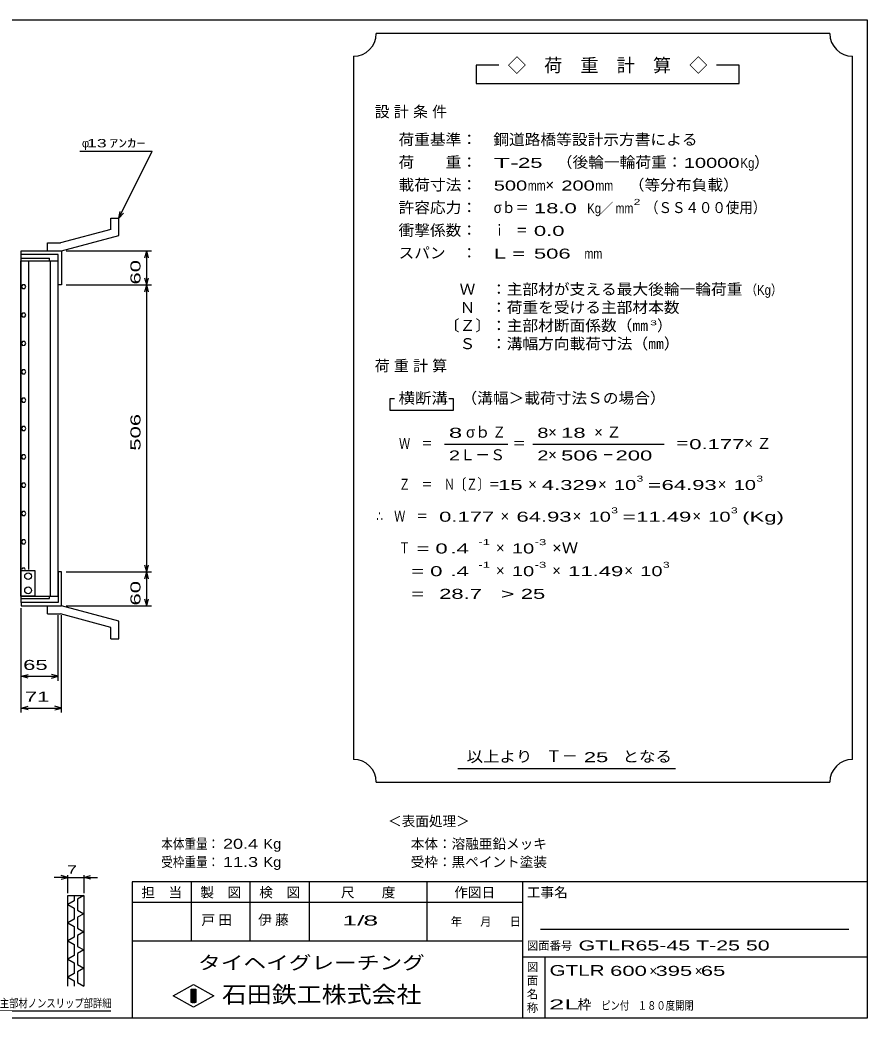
# Model space of a CAD drawing. Units: millimetres, scale not verified. Extents: x -1456 to 1389, y -1026 to 839.
# Drawn here: x -105 to 1389, y -921 to 839 of the extents above; entities that cross this region are included whole.
import ezdxf
from ezdxf.enums import TextEntityAlignment as Align

# ---------------------------------------------------------------- set-up
doc = ezdxf.new("R2010")
doc.units = ezdxf.units.MM
doc.header["$LTSCALE"] = 8
for name, color, linetype, lineweight in [('0_2', 150, 'Continuous', 25), ('16', 3, 'Continuous', 25), ('19', 6, 'Continuous', 25), ('22', 4, 'Continuous', 25), ('24', 2, 'Continuous', 25), ('32', 4, 'Continuous', 25)]:
    doc.layers.add(name, color=color, linetype=linetype, lineweight=lineweight)
doc.styles.add('ベクトル', font='')
doc.styles.get('ベクトル').set_extended_font_data('ベクトル')

msp = doc.modelspace()

# ---------------------------------------------------------------- linework, layer by layer
at = {"layer": '0_2'}
for p, q in [((-1379.2, 838.8), (1388.8, 838.8)), ((1388.8, 838.8), (1388.8, -921.2)), ((1388.8, -681.2), (92.8, -681.2)), ((92.8, -681.2), (92.8, -921.2)), ((196.8, -681.2), (196.8, -785.2)), ((300.8, -785.2), (300.8, -681.2)), ((404.8, -681.2), (404.8, -785.2)), ((612.8, -785.2), (612.8, -681.2)), ((780.8, -681.2), (780.8, -921.2)), ((780.8, -717.2), (92.8, -717.2)), ((1356.8, -765.2), (812.8, -765.2)), ((92.8, -785.2), (780.8, -785.2)), ((780.8, -813.2), (1388.8, -813.2)), ((820.8, -921.2), (820.8, -813.2)), ((164.8, -882), (200.8, -862)), ((200.8, -862), (236.8, -882)), ((196.8, -870), (204.8, -870)), ((196.8, -894), (196.8, -870)), ((196.8, -870), (198.4, -870)), ((198.4, -870), (198.4, -894)), ((200, -894), (200, -870)), ((200, -870), (201.6, -870)), ((201.6, -870), (201.6, -894)), ((203.2, -894), (203.2, -870)), ((203.2, -870), (204.8, -870)), ((204.8, -870), (204.8, -894)), ((204.8, -870), (204.8, -894)), ((200.8, -902), (164.8, -882)), ((204.8, -894), (196.8, -894)), ((198.4, -894), (200, -894)), ((236.8, -882), (200.8, -902)), ((201.6, -894), (203.2, -894)), ((1388.8, -921.2), (-1379.2, -921.2))]:
    msp.add_line(p, q, dxfattribs=at)
at = {"layer": '16'}
for p, q in [((-103.7, -177), (-103.7, 414)), ((-103.7, 414), (-103, 414)), ((-103, 418.5), (-53, 418.5)), ((-103, 414), (-103, 418.5)), ((-103, 414), (-53, 414)), ((-103, -177), (-103, 414)), ((-103, 414), (-38, 414)), ((-89.5, -130), (-89.5, 414)), ((-53, 414), (-53, 418.5)), ((-51.5, -177), (-51.5, 414)), ((-38, -177), (-38, 414)), ((-101.024, 371.95), (-103, 368.472)), ((-97.024, 371.978), (-101.024, 371.95)), ((-95, 368.5), (-97.024, 371.978)), ((-103, 368.472), (-100.976, 365.022)), ((-100.976, 365.022), (-96.976, 365.05)), ((-96.976, 365.05), (-95, 368.528)), ((-101.024, 321.95), (-103, 318.472)), ((-103, 318.472), (-100.976, 315.022)), ((-97.024, 321.978), (-101.024, 321.95)), ((-95, 318.5), (-97.024, 321.978)), ((-96.976, 315.05), (-95, 318.528)), ((-100.976, 315.022), (-96.976, 315.05)), ((-101.024, 271.95), (-103, 268.472)), ((-103, 268.472), (-100.976, 265.022)), ((-97.024, 271.978), (-101.024, 271.95)), ((-100.976, 265.022), (-96.976, 265.05)), ((-95, 268.5), (-97.024, 271.978)), ((-96.976, 265.05), (-95, 268.528)), ((-101.024, 221.95), (-103, 218.472)), ((-103, 218.472), (-100.976, 215.022)), ((-97.024, 221.978), (-101.024, 221.95)), ((-100.976, 215.022), (-96.976, 215.05)), ((-95, 218.5), (-97.024, 221.978)), ((-96.976, 215.05), (-95, 218.528)), ((-101.024, 171.95), (-103, 168.472)), ((-103, 168.472), (-100.976, 165.022)), ((-97.024, 171.978), (-101.024, 171.95)), ((-100.976, 165.022), (-96.976, 165.05)), ((-95, 168.5), (-97.024, 171.978)), ((-96.976, 165.05), (-95, 168.528)), ((-101.024, 121.95), (-103, 118.472)), ((-103, 118.472), (-100.976, 115.022)), ((-97.024, 121.978), (-101.024, 121.95)), ((-100.976, 115.022), (-96.976, 115.05)), ((-95, 118.5), (-97.024, 121.978)), ((-96.976, 115.05), (-95, 118.528)), ((-101.024, 71.95), (-103, 68.472)), ((-97.024, 71.978), (-101.024, 71.95)), ((-95, 68.5), (-97.024, 71.978)), ((-103, 68.472), (-100.976, 65.022)), ((-100.976, 65.022), (-96.976, 65.05)), ((-96.976, 65.05), (-95, 68.528)), ((-101.024, 21.95), (-103, 18.472)), ((-103, 18.472), (-100.976, 15.022)), ((-97.024, 21.978), (-101.024, 21.95)), ((-95, 18.5), (-97.024, 21.978)), ((-96.976, 15.05), (-95, 18.528)), ((-100.976, 15.022), (-96.976, 15.05)), ((-101.024, -28.05), (-103, -31.528)), ((-103, -31.528), (-100.976, -34.978)), ((-97.024, -28.022), (-101.024, -28.05)), ((-100.976, -34.978), (-96.976, -34.95)), ((-95, -31.5), (-97.024, -28.022)), ((-96.976, -34.95), (-95, -31.472)), ((-101.024, -78.05), (-103, -81.528)), ((-103, -81.528), (-100.976, -84.978)), ((-97.024, -78.022), (-101.024, -78.05)), ((-100.976, -84.978), (-96.976, -84.95)), ((-95, -81.5), (-97.024, -78.022)), ((-96.976, -84.95), (-95, -81.472)), ((-103, -177), (-103, -132)), ((-103, -132), (-79, -132)), ((-101.024, -128.05), (-102.132, -130)), ((-97.024, -128.022), (-101.024, -128.05)), ((-95.873, -130), (-97.024, -128.022)), ((-79, -132), (-79, -177)), ((-103.7, -177), (-103, -177)), ((-79, -177), (-103, -177)), ((-103, -177), (-53, -177)), ((-103, -181.5), (-103, -177)), ((-103, -177), (-38, -177)), ((-103, -181.5), (-53, -181.5)), ((-53, -181.5), (-53, -177))]:
    msp.add_line(p, q, dxfattribs=at)
for centre in [(-91, -142), (-91, -167)]:
    msp.add_circle(centre, 6, dxfattribs=at)
at = {"layer": '19'}
for p, q in [((55, 489.5), (69, 489.5)), ((55, 469.5), (55, 489.5)), ((69, 458.5), (69, 489.5)), ((55, 469.5), (-34, 445.5)), ((-32, 431.5), (69, 458.5)), ((-57, 445.5), (-34, 445.5)), ((-57, 431.5), (-57, 445.5)), ((-103, 418.5), (-103, 431.5)), ((-103, 425.5), (-103, 431.5)), ((-103, 431.5), (-32, 431.5)), ((-38, 425.5), (-103, 425.5)), ((-57, 431.5), (-32, 431.5)), ((-38, 371.5), (-38, 425.5)), ((-32, 431.5), (-32, 371.5)), ((-32, 371.5), (-38, 371.5)), ((-32, -134.5), (-38, -134.5)), ((-38, -134.5), (-38, -188.5)), ((-32, -194.5), (-32, -134.5)), ((-103, -188.5), (-103, -175.5)), ((-103, -188.5), (-103, -194.5)), ((-38, -188.5), (-103, -188.5)), ((-103, -194.5), (-32, -194.5)), ((-57, -194.5), (-32, -194.5)), ((-57, -208.5), (-57, -194.5)), ((-57, -208.5), (-34, -208.5)), ((55, -232.5), (-34, -208.5)), ((69, -221.5), (-32, -194.5)), ((69, -252.5), (69, -221.5)), ((55, -252.5), (55, -232.5)), ((55, -252.5), (69, -252.5))]:
    msp.add_line(p, q, dxfattribs=at)
at = {"layer": '22'}
for p, q in [((0, 607.5), (128, 607.5)), ((69, 489.5), (128, 607.5)), ((69, 489.5), (71.4, 501.18)), ((69, 489.5), (77, 498.3)), ((-24, 431.5), (126.4, 431.5)), ((115.2, 419.5), (118.4, 431.5)), ((121.6, 419.5), (118.4, 431.5)), ((118.4, 371.5), (118.4, 431.5)), ((-24, 371.5), (126.4, 371.5)), ((118.4, 371.5), (115.2, 383.5)), ((115.2, 359.5), (118.4, 371.5)), ((118.4, 371.5), (121.6, 383.5)), ((121.6, 359.5), (118.4, 371.5)), ((118.4, -134.5), (118.4, 371.5)), ((118.4, -134.5), (115.2, -122.5)), ((118.4, -134.5), (121.6, -122.5)), ((-24, -134.5), (126.4, -134.5)), ((115.2, -146.5), (118.4, -134.5)), ((121.6, -146.5), (118.4, -134.5)), ((118.4, -194.5), (118.4, -134.5)), ((118.4, -194.5), (115.2, -182.5)), ((118.4, -194.5), (121.6, -182.5)), ((-103, -326.5), (-103, -198.5)), ((-103, -382.5), (-103, -198.5)), ((-38, -326.5), (-38, -210.704)), ((-32, -382.5), (-32, -210.704)), ((-24, -194.5), (126.4, -194.5)), ((-103, -318.5), (-91, -315.3)), ((-38, -318.5), (-50, -315.3)), ((-91, -321.7), (-103, -318.5)), ((-103, -318.5), (-38, -318.5)), ((-50, -321.7), (-38, -318.5)), ((-103, -374.5), (-91, -371.3)), ((-91, -377.7), (-103, -374.5)), ((-103, -374.5), (-32, -374.5)), ((-32, -374.5), (-44, -371.3)), ((-44, -377.7), (-32, -374.5))]:
    msp.add_line(p, q, dxfattribs=at)
at = {"layer": '24', "color": 4}
for p, q in [((1323.2, 814.8), (523.2, 814.8)), ((483.2, 774.8), (483.2, -465.2)), ((1363.2, -465.2), (1363.2, 774.8)), ((739.2, 758.8), (699.2, 758.8)), ((699.2, 758.8), (699.2, 726.8)), ((1163.2, 758.8), (1123.2, 758.8)), ((1163.2, 726.8), (1163.2, 758.8)), ((699.2, 726.8), (1163.2, 726.8)), ((555.2, 170.8), (547.2, 170.8)), ((547.2, 170.8), (547.2, 150.8)), ((659.2, 170.8), (651.2, 170.8)), ((659.2, 150.8), (659.2, 170.8)), ((547.2, 150.8), (659.2, 150.8)), ((643.2, 90.8), (755.2, 90.8)), ((799.2, 90.8), (1031.2, 90.8)), ((667.2, -481.2), (1051.2, -481.2)), ((523.2, -505.2), (1323.2, -505.2))]:
    msp.add_line(p, q, dxfattribs=at)
for centre, start, end in [((483.2, 814.8), 270, 0), ((1363.2, 814.8), 180, 270), ((483.2, -505.2), 0, 90), ((1363.2, -505.2), 90, 180)]:
    msp.add_arc(centre, 40, start, end, dxfattribs=at)
at = {"layer": '32'}
for p, q in [((-20.8, -673.2), (-44.8, -673.2)), ((-20.8, -673.2), (-32.8, -670)), ((-32.8, -676.4), (-20.8, -673.2)), ((-20.8, -701.2), (-20.8, -669.2)), ((-20.8, -673.2), (7.2, -673.2)), ((7.2, -669.2), (7.2, -701.2)), ((7.2, -673.2), (19.2, -670)), ((19.2, -676.4), (7.2, -673.2)), ((7.2, -673.2), (31.2, -673.2)), ((-20.8, -705.2), (7.2, -705.2)), ((-20.8, -865.2), (-20.8, -705.2)), ((-9.6, -714.8), (-20.8, -721.2)), ((-20.8, -721.2), (-9.6, -727.6)), ((-9.6, -705.2), (-9.6, -714.8)), ((7.2, -705.2), (-4, -711.6)), ((-4, -711.6), (-4, -730.8)), ((7.2, -705.2), (7.2, -865.2)), ((-9.6, -727.6), (-9.6, -746.8)), ((-4, -730.8), (7.2, -737.2)), ((7.2, -737.2), (-4, -743.6)), ((-9.6, -746.8), (-20.8, -753.2)), ((-20.8, -753.2), (-9.6, -759.6)), ((-4, -743.6), (-4, -762.8)), ((-9.6, -759.6), (-9.6, -778.8)), ((-4, -762.8), (7.2, -769.2)), ((7.2, -769.2), (-4, -775.6)), ((-9.6, -778.8), (-20.8, -785.2)), ((-20.8, -785.2), (-9.6, -791.6)), ((-9.6, -791.6), (-9.6, -810.8)), ((-4, -775.6), (-4, -794.8)), ((-4, -794.8), (7.2, -801.2)), ((7.2, -801.2), (-4, -807.6)), ((-4, -807.6), (-4, -826.8)), ((-9.6, -810.8), (-20.8, -817.2)), ((-20.8, -817.2), (-9.6, -823.6)), ((-9.6, -823.6), (-9.6, -842.8)), ((-4, -826.8), (7.2, -833.2)), ((-9.6, -842.8), (-20.8, -849.2)), ((7.2, -833.2), (-4, -839.6)), ((-4, -839.6), (-4, -858.8)), ((-20.8, -849.2), (-9.6, -855.6)), ((-9.6, -855.6), (-9.6, -865.2)), ((-4, -858.8), (7.2, -865.2)), ((55.2, -909.2), (-148.8, -909.2))]:
    msp.add_line(p, q, dxfattribs=at)

# ---------------------------------------------------------------- texts
at = {"layer": '0_2', "style": 'ベクトル'}
for s, height, p in [('担\u3000当', 17.6, (108.8, -699.6)), ('製\u3000図', 17.6, (212.8, -699.6)), ('検\u3000図', 17.6, (316.8, -699.6)), ('尺\u3000\u3000度', 17.6, (460.8, -699.6)), ('作図日', 17.6, (660.8, -699.6)), ('工事名', 17.6, (788.8, -699.6)), ('年', 14.66, (654.4, -751.2)), ('月', 14.66, (706.4, -751.2)), ('日', 14.66, (758.4, -751.2)), ('図面番号', 14.66, (788.8, -793.6)), ('図', 14.66, (788.8, -831.2)), ('面', 14.66, (788.8, -855.2)), ('名', 14.66, (788.8, -879.2)), ('称', 14.66, (788.8, -903.2))]:
    msp.add_text(s, height=height, dxfattribs=at).set_placement(p, align=Align.MIDDLE_LEFT)
at = {"layer": '0_2', "color": 222, "style": 'ベクトル'}
for s, height, width, p in [('タイヘイグレーチング', 23.46, 1.25, (208.8, -823.6)), ('石田鉄工株式会社', 29.33, 1.1, (250.8, -879.6))]:
    msp.add_text(s, height=height, dxfattribs=dict(at, width=width)).set_placement(p, align=Align.MIDDLE_LEFT)
at = {"layer": '22', "color": 2, "style": 'ベクトル'}
for s, height, p in [('φ', 14.66, (4, 621.5)), ('＜表面処理＞', 17.6, (544, -574)), ('本体：', 17.6, (584, -614)), ('溶融亜鉛メッキ', 17.6, (656, -614)), ('受枠：', 17.6, (584, -646)), ('黒ペイント塗装', 17.6, (656, -646)), ('×', 17.6, (1004.8, -838)), ('×', 17.6, (1084.8, -838)), ('枠', 17.6, (878.4, -897.2))]:
    msp.add_text(s, height=height, dxfattribs=at).set_placement(p, align=Align.MIDDLE_LEFT)
for s, height, width, p in [(' 13 ', 14.66, 1.6, (4, 621.5)), ('ｱﾝｶｰ', 14.66, 1.6, (52, 621.5)), (' 65 ', 17.6, 1.65, (-110.5, -298.5)), (' 71 ', 17.6, 1.65, (-107.5, -354.5)), ('本体重量：', 17.6, 0.85, (144, -614)), (' 20.4', 17.6, 1.35, (244, -614)), ('Kg', 17.6, 1.1, (324, -614)), ('受枠重量：', 17.6, 0.85, (144, -646)), (' 11.3', 17.6, 1.35, (244, -646)), ('Kg', 17.6, 1.1, (324, -646)), ('1/', 17.6, 2, (463.2, -749.2)), (' 8 ', 17.6, 2, (487.2, -749.2)), ('GTLR65-45 T-25 50', 17.6, 1.6, (880, -793.2)), ('GTLR', 18.77, 1.45, (828.8, -837.2)), (' 600 ', 17.6, 1.65, (924.8, -838)), (' 395 ', 17.6, 1.65, (1004.8, -838)), (' 65 ', 17.6, 1.65, (1084.8, -838)), ('2L', 17.6, 2.05, (828, -897.2)), ('ピン付', 14.66, 0.8, (920, -899.2)), ('\u3000１８０度開閉', 14.66, 0.8, (968, -899.2))]:
    msp.add_text(s, height=height, dxfattribs=dict(at, width=width)).set_placement(p, align=Align.MIDDLE_LEFT)
at = {"layer": '22', "color": 2, "style": 'ベクトル', "width": 1.65}
for s, p in [(' 60 ', (98.4, 361.5)), (' 506 ', (98.4, 68.5)), (' 60 ', (98.4, -204.5))]:
    msp.add_text(s, height=17.6, rotation=90, dxfattribs=at).set_placement(p, align=Align.MIDDLE_LEFT)
at = {"layer": '22', "color": 2, "char_height": 17.6, "attachment_point": 4, "style": 'ベクトル'}
for s, insert in [('\\T1.25;戸田\u3000', (214.8, -749.2)), ('\\T1.25;伊藤\u3000', (314.8, -749.2))]:
    msp.add_mtext(s, dxfattribs=dict(at, insert=insert))
at = {"layer": '24', "style": 'ベクトル'}
for s, height, p in [('◇\u3000荷\u3000重\u3000計\u3000算\u3000◇', 23.46, (755.2, 758.8)), ('）', 19.35, (1189.6, 588)), ('×', 19.35, (821.6, 548)), ('／', 17.6, (917.2, 506.8)), ('）', 19.35, (1018.4, 300)), ('σｂ', 19.35, (681.6, 112)), ('×', 19.35, (826.4, 112)), ('Ｌ－Ｓ', 19.35, (671.2, 72)), ('×', 19.35, (826.4, 72)), ('×', 19.35, (791.2, 20)), ('×', 19.35, (914.4, 20)), ('×', 19.35, (1125.6, 20)), ('×', 19.35, (742.4, -36)), ('×', 19.35, (869.6, -36)), ('×', 19.35, (1080.8, -36)), ('×', 19.35, (734.4, -92)), ('×', 19.35, (734.4, -132)), ('×', 19.35, (833.6, -132)), ('×', 19.35, (960.8, -132)), ('Ｔ－', 20.53, (822.4, -459.2))]:
    msp.add_text(s, height=height, dxfattribs=at).set_placement(p, align=Align.MIDDLE_LEFT)
for s, height, width, p in [('荷重基準：\u3000', 19.35, 1.05, (562.4, 628)), ('鋼道路橋等設計示方書による', 19.35, 1.05, (729.6, 628)), ('荷\u3000\u3000重：\u3000', 19.35, 1.05, (562.4, 588)), ('（後輪一輪荷重：', 19.35, 1.05, (841.6, 588)), ('T-', 17.6, 2, (730.4, 586.8)), (' 25 ', 17.6, 1.65, (762.4, 586.8)), ('10000', 17.6, 1.5, (1065.6, 586.8)), ('Kg', 17.6, 0.85, (1165.6, 586.8)), ('載荷寸法：\u3000', 19.35, 1.05, (562.4, 548)), ('500', 17.6, 1.5, (730.4, 546.8)), ('mm', 17.6, 0.8, (790.4, 546.8)), ('200', 17.6, 1.5, (849.6, 546.8)), ('mm', 17.6, 0.8, (909.6, 546.8)), ('\u3000（等分布負載）', 19.35, 1.05, (940.8, 548)), ('許容応力：\u3000', 19.35, 1.05, (562.4, 508)), ('σｂ＝', 19.35, 0.9, (730.4, 508)), (' 18.0', 17.6, 1.65, (790.4, 506.8)), ('Kg', 17.6, 0.85, (895.2, 506.8)), ('mm', 17.6, 0.8, (945.2, 506.8)), ('2', 10.56, 1.5, (977.2, 518)), ('（ＳＳ４００使用）', 19.35, 0.9, (997.2, 508)), ('衝撃係数：\u3000', 19.35, 1.05, (562.4, 468)), ('ｉ\u3000＝', 19.35, 0.75, (730.4, 468)), (' 0.0', 17.6, 1.65, (790.4, 466.8)), ('スパン\u3000：\u3000', 19.35, 1.05, (562.4, 428)), ('L =', 17.6, 1.65, (730.4, 426.8)), (' 506 ', 17.6, 1.65, (790.4, 426.8)), ('mm', 17.6, 0.8, (890.4, 426.8)), ('\u3000Ｗ\u3000：主部材が支える最大後輪一輪荷重', 19.35, 1.05, (642.4, 364)), ('（Kg）', 17.6, 0.85, (1174.4, 362.8)), ('\u3000Ｎ\u3000：荷重を受ける主部材本数', 19.35, 1.05, (642.4, 332)), ('〔Ｚ〕：主部材断面係数（㎜', 19.35, 1.05, (642.4, 300)), ('3', 8.798, 1.8, (1006.4, 304.8)), ('\u3000Ｓ\u3000：溝幅方向載荷寸法（㎜）', 19.35, 1.05, (642.4, 268)), ('横断溝', 19.35, 1.1, (562.4, 172)), ('\u3000（溝幅＞載荷寸法Ｓの場合）', 19.35, 1.05, (645.6, 172)), ('8', 17.6, 1.8, (651.2, 110.8)), ('Ｚ', 19.35, 0.9, (728, 112)), ('8', 17.6, 1.5, (807.2, 110.8)), (' 18 ', 17.6, 1.65, (838.4, 110.8)), ('Ｗ\u3000＝', 19.35, 0.75, (563.2, 92)), ('＝', 19.35, 0.9, (763.2, 92)), ('＝', 19.35, 0.9, (1051.2, 92)), ('0.177', 17.6, 1.65, (1075.2, 90.8)), ('2', 17.6, 1.5, (651.2, 70.8)), ('2', 17.6, 1.5, (807.2, 70.8)), (' 506 ', 17.6, 1.65, (838.4, 70.8)), ('－', 19.35, 0.75, (922.4, 72)), (' 200 ', 17.6, 1.65, (934.4, 70.8)), ('3', 10.56, 1.5, (982.4, 30)), ('3', 10.56, 1.5, (1193.6, 30)), ('Ｚ\u3000＝\u3000Ｎ〔Ｚ〕＝', 19.35, 0.75, (563.2, 20)), (' 15 ', 17.6, 1.65, (727.2, 18.8)), ('4.329', 17.6, 1.65, (815.2, 18.8)), ('10', 17.6, 1.5, (942.4, 18.8)), ('=', 17.6, 1.7, (1002.4, 18.8)), ('64.93', 17.6, 1.65, (1026.4, 18.8)), ('10', 17.6, 1.5, (1153.6, 18.8)), ('∴\u3000Ｗ\u3000＝', 19.35, 0.75, (523.2, -36)), (' 0.177', 17.6, 1.65, (623.2, -37.2)), ('64.93', 17.6, 1.65, (770.4, -37.2)), ('10', 17.6, 1.5, (897.6, -37.2)), ('3', 10.56, 1.5, (937.6, -26)), ('=', 17.6, 1.7, (957.6, -37.2)), ('11.49', 17.6, 1.65, (981.6, -37.2)), ('10', 17.6, 1.5, (1108.8, -37.2)), ('3', 10.56, 1.5, (1148.8, -26)), ('(Kg)', 17.6, 1.65, (1168.8, -37.2)), ('Ｔ', 19.35, 0.75, (563.2, -92)), (' = 0', 17.6, 1.65, (583.2, -93.2)), (' .4 ', 17.6, 1.65, (643.2, -93.2)), ('-1', 10.56, 1.65, (703.2, -82)), ('10', 17.6, 1.5, (762.4, -93.2)), ('-3', 10.56, 1.65, (802.4, -82)), ('×Ｗ', 19.35, 1.1, (833.6, -92)), ('-1', 10.56, 1.65, (703.2, -122)), ('-3', 10.56, 1.65, (802.4, -122)), ('3', 10.56, 1.5, (1028.8, -122)), ('  = 0', 17.6, 1.65, (563.2, -133.2)), (' .4 ', 17.6, 1.65, (643.2, -133.2)), ('10', 17.6, 1.5, (762.4, -133.2)), ('11.49', 17.6, 1.65, (861.6, -133.2)), ('10', 17.6, 1.5, (988.8, -133.2)), ('  =', 17.6, 1.65, (563.2, -173.2)), (' 28.7', 17.6, 1.65, (623.2, -173.2)), ('>', 17.6, 1.7, (743.2, -173.2)), (' 25 ', 17.6, 1.65, (767.2, -173.2)), ('以上より\u3000', 19.35, 1.1, (682.4, -460)), (' 25 ', 17.6, 1.65, (878.4, -461.2)), ('となる', 19.35, 1.1, (957.6, -460))]:
    msp.add_text(s, height=height, dxfattribs=dict(at, width=width)).set_placement(p, align=Align.MIDDLE_LEFT)
at = {"layer": '24', "char_height": 19.35, "attachment_point": 4, "style": 'ベクトル'}
for s, insert in [('\\T1.28;設計条件', (520.4, 676)), ('\\T1.28;荷重計算', (520.4, 228)), ('\\T1.42;×Ｚ', (907.6, 112)), ('\\T1.42;×Ｚ', (1172.4, 92))]:
    msp.add_mtext(s, dxfattribs=dict(at, insert=insert))
at = {"layer": '32', "color": 2, "style": 'ベクトル'}
for s, width, p in [(' 7 ', 1.6, (-30.8, -659.2)), ('主部材ノンスリップ部詳細', 0.8, (-140.8, -895.2))]:
    msp.add_text(s, height=14.66, dxfattribs=dict(at, width=width)).set_placement(p, align=Align.MIDDLE_LEFT)

doc.saveas('drawing.dxf')
